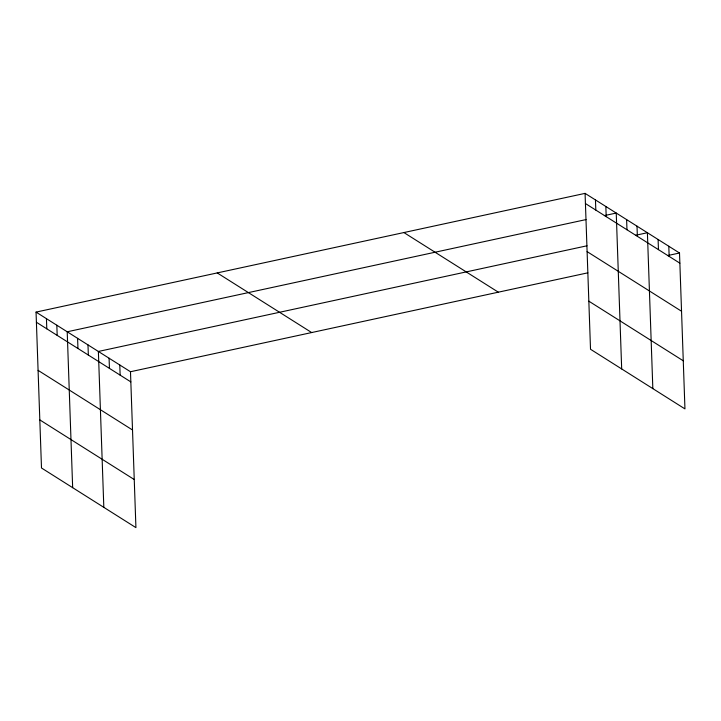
<?xml version="1.0" encoding="UTF-8"?>
<svg xmlns="http://www.w3.org/2000/svg" width="721" height="721" viewBox="0 0 721 721"><rect width="100%" height="100%" fill="white"/><g stroke="black" fill="none" stroke-linecap="round" stroke-linejoin="round"><path stroke-width="1.08" d="M36.05 312.103L130.483 371.739L135.927 527.628L41.494 467.992L36.05 312.103L585.073 193.372L679.506 253.008L684.95 408.897L590.517 349.261L585.073 193.372M586.038 219.581L67.215 331.786L72.659 487.675M604.369 215.615L616.239 213.046L621.682 368.945M587.002 245.789L98.38 351.46L103.824 507.359M635.534 235.298L647.395 232.73L652.838 388.619M130.483 371.739L587.84 272.826M667.646 255.567L679.506 253.008M585.425 203.529L679.858 263.165M587.101 251.62L681.543 311.256M588.832 301.171L683.274 360.806M403.895 232.55L498.328 292.185M217.228 272.917L311.661 332.552M36.401 322.26L130.843 381.896M38.087 370.351L132.52 429.986M39.817 419.901L134.25 479.537M668.8 246.249L669.16 256.406M658.102 239.489L658.453 249.646M637.013 226.169L637.364 236.326M626.621 219.608L626.973 229.765M605.847 206.485L606.199 216.651M595.456 199.933L595.816 210.09M119.785 364.979L120.137 375.136M109.078 358.22L109.439 368.377M87.989 344.899L88.341 355.056M77.598 338.338L77.958 348.504M56.824 325.225L57.184 335.382M46.441 318.664L46.793 328.821"/></g></svg>
